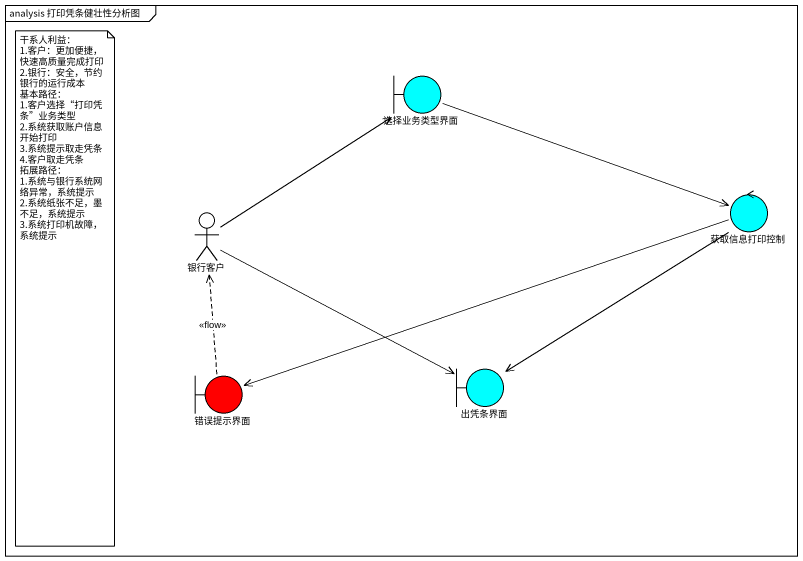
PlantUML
@startuml
mainframe analysis 打印凭条健壮性分析图
boundary 选择业务类型界面 #00FFFF
actor 银行客户
control 获取信息打印控制 #00FFFF
boundary 错误提示界面 #FF0000
boundary 出凭条界面 #00FFFF
选择业务类型界面 <-- 银行客户
选择业务类型界面 -right-> 获取信息打印控制
获取信息打印控制 -left-> 错误提示界面
获取信息打印控制 --> 出凭条界面
错误提示界面 .up.> 银行客户 : <<flow>>
出凭条界面 <-left- 银行客户
note as N1
  干系人利益：
  1.客户：更加便捷，快速高质量完成打印
  2.银行：安全，节约银行的运行成本
  基本路径：
  1.客户选择“打印凭条”业务类型
  2.系统获取账户信息开始打印
  3.系统提示取走凭条
  4.客户取走凭条
  拓展路径：
  1.系统与银行系统网络异常，系统提示
  2.系统纸张不足，墨不足，系统提示
  3.系统打印机故障，系统提示
end note
@enduml
